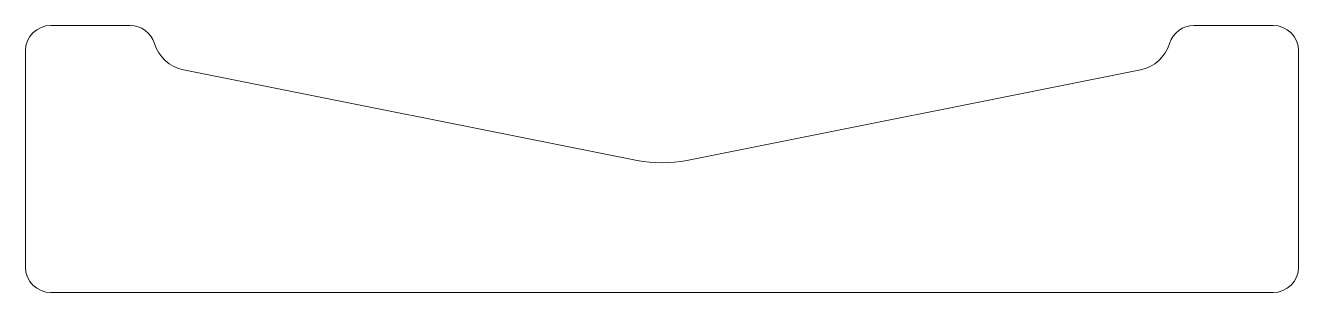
# Model space of a CAD drawing. Header units: millimetres. Extents: x 0 to 100, y 0 to 21.
import ezdxf

# ---------------------------------------------------------------- set-up
doc = ezdxf.new("R2010")
doc.units = ezdxf.units.MM

msp = doc.modelspace()

# ---------------------------------------------------------------- linework, layer by layer
at = {"color": 7, "linetype": 'Continuous', "lineweight": 15}
for p, q in [((2, 21), (8.22, 21)), ((91.78, 21), (98, 21)), ((0, 2), (0, 19)), ((100, 19), (100, 2)), ((12.41, 17.52), (48.04, 10.39)), ((51.96, 10.39), (87.59, 17.52)), ((98, 0), (2, 0))]:
    msp.add_line(p, q, dxfattribs=at)
for centre, radius, start, end in [((2, 19), 2, 90, 180), ((8.22, 19), 2, 16.9707, 90), ((91.78, 19), 2, 90, 163.0293), ((98, 19), 2, 0, 90), ((13, 20.46), 3, 196.9707, 258.6901), ((87, 20.46), 3, 281.3099, 343.0293), ((50, 20.2), 10, 258.6901, 281.3099), ((2, 2), 2, 180, 270), ((98, 2), 2, 270, 0)]:
    msp.add_arc(centre, radius, start, end, dxfattribs=at)

doc.saveas('drawing.dxf')
